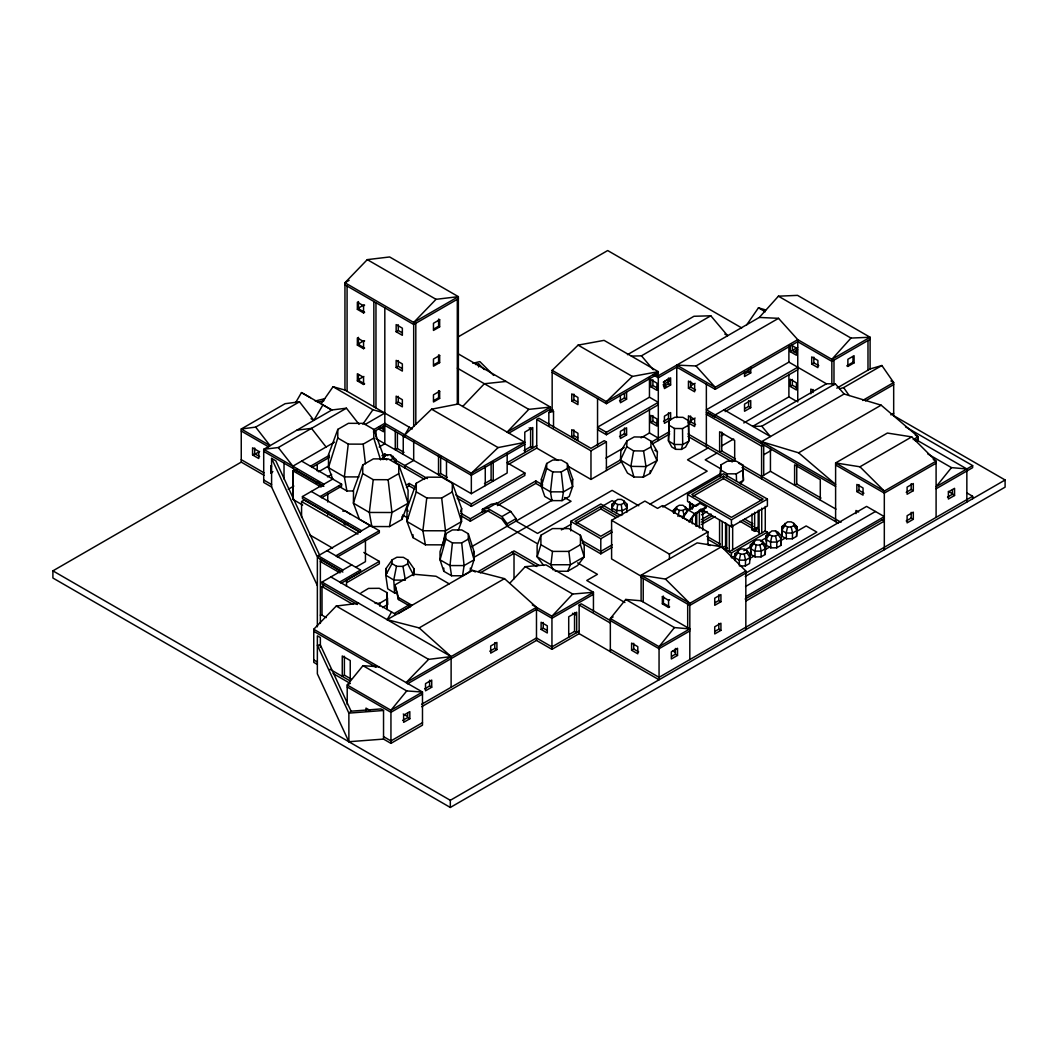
<?xml version="1.0" encoding="UTF-8"?>
<svg xmlns="http://www.w3.org/2000/svg" width="1058" height="1058" viewBox="0 0 1058 1058"><rect width="100%" height="100%" fill="white"/><g stroke="black" fill="none" stroke-linecap="round" stroke-linejoin="round"><path stroke-width="1.5" d="M384.821 307.825L384.821 443.752L379.227 446.979M508.514 464.396L536.723 448.103L536.723 419.497L538.853 418.267L590.972 448.354L604.263 440.67L606.393 441.9L606.393 470.519M543.733 565.514L537.133 556.786L540.903 544.725L540.903 535.269L552.488 528.59L568.86 528.59L580.432 535.269L584.201 545.531L584.201 556.786L577.615 565.514L567.683 571.241L555.212 571.241M540.903 535.269L537.133 545.531L537.133 556.786L550.927 564.747L570.421 564.747L584.201 556.786L580.432 544.725L580.432 535.269M443.778 571.267L440.035 559.814L440.049 551.668L445.828 533.735L452.414 529.926L461.724 529.939L468.297 533.735L474.09 551.681L474.077 559.827L470.334 571.28L462.544 575.777L451.554 575.764L443.778 571.267L443.778 568.093M468.297 533.735L468.297 539.117L474.077 559.827L464.092 565.58L449.994 565.567L440.035 559.814L445.815 539.104L445.828 533.735M470.334 571.28L470.334 568.106M541.392 479.049L541.339 486.535L544.791 496.48L551.919 500.619L562.023 500.632L569.204 496.519L572.643 486.587L572.682 479.115L567.352 463.536L561.322 460.032L552.765 460.018L546.695 463.497L541.392 479.049L542.251 481.945M567.352 463.536L567.326 468.482L572.643 486.587L563.438 491.864L550.477 491.838L541.339 486.535L546.669 468.443L546.695 463.497M383.089 459.595L383.128 454.702L373.831 429.469L363.33 423.359L348.413 423.319L337.819 429.389L328.549 454.57L328.456 467.623L332.834 479.34M358.913 476.92L344.379 476.894L328.456 467.623L337.753 437.999L337.819 429.389M398.8 465.031L398.734 473.653L407.991 503.317L391.936 512.508L369.335 512.456L353.425 503.185L362.709 473.561L362.775 464.951L373.368 458.881L388.286 458.921L398.8 465.031L408.084 490.264L407.991 503.317L402 519.412L389.476 526.58L371.847 526.527L359.429 519.306L353.425 503.185L353.517 490.132L362.775 464.951M380.602 459.952L373.778 438.078L373.831 429.469M402 519.412L402.027 516.502M458.259 530.375L461.526 521.607L461.632 508.554L452.335 483.321L441.821 477.211L426.903 477.171L416.31 483.241L407.052 508.422L406.96 521.475L412.977 537.596L425.382 544.817L443.024 544.857M412.977 537.596L412.99 534.687M452.335 483.321L452.269 491.93L461.526 521.607L445.484 530.799L422.883 530.746L406.96 521.475L416.257 491.851L416.31 483.241M720.366 477.33L720.895 464.885L727.335 461.195L736.394 461.222L742.782 464.938L743.443 480.266L740.534 483.797M739.33 482.62L743.443 480.266L742.782 464.938M668.894 425.104L674.462 428.477L674.29 444.439L675.705 449.333L681.405 449.412L685.544 447.124L688.758 441.199L688.533 420.714L682.952 417.341L674.898 417.236L669.066 420.462L668.484 440.935L671.751 446.952L675.705 449.333M669.066 420.462L668.484 440.935L674.29 444.439L682.688 444.558L688.758 441.199L688.533 420.714M727.163 476.788L727.243 473.825L720.855 470.109M622.501 514.876L621.311 504.521L623.903 503.013L623.903 500.897L621.311 499.402L617.647 499.402L611.841 504.322L612.079 510.935M737.968 550.504L737.968 552.62L740.56 554.114L739.225 560.158L739.423 565.924L745.361 565.924L745.559 560.158L744.224 554.114L746.816 552.62L746.816 550.504L744.224 549.009L740.56 549.009L734.755 553.929L734.979 560.542M761.033 556.878L761.218 551.112L759.895 545.068L762.487 543.574L762.487 541.458L759.895 539.964L756.219 539.964L750.426 544.883L750.876 554.458L755.081 556.878L761.033 556.878L765.238 554.458L765.688 544.883L762.487 541.458M776.691 547.832L776.889 542.066L775.554 536.022L778.146 534.528L778.146 532.412L775.554 530.918L771.89 530.918L766.085 535.837L766.547 545.412L770.753 547.832L776.691 547.832L780.897 545.412L781.359 535.837L778.146 532.412M792.363 538.786L792.548 533.02L791.225 526.99L793.817 525.482L793.817 523.366L791.225 521.872L787.549 521.872L781.756 526.791L782.206 536.366L786.411 538.786L792.363 538.786L796.568 536.366L797.018 526.791L793.817 523.366M407.872 560.066L407.7 563.808L413.797 575.605L414.101 568.9L407.872 560.066L403.389 557.341L396.895 557.235L392.174 559.814L386.077 568.463L385.76 575.168L387.744 588.83L394.621 593.022L397.477 593.062M407.7 563.808L402.979 566.4L405.359 580.207L393.761 580.035L385.76 575.168L392.002 563.57L392.174 559.814M651.12 441.265L650.842 447.031L656.978 460.574L645.988 466.591L630.859 466.353L620.451 460.005L626.733 446.661L626.997 440.895L634.258 436.928L644.243 437.086L651.12 441.265L657.402 451.845L656.978 460.574L650.115 473.415L643.304 477.145L633.927 476.999L627.473 473.071L620.451 460.005L620.861 451.263L626.997 440.895M650.115 473.415L650.247 470.717M720.207 474.645L720.895 464.885M626.891 507.39L627.116 504.322L623.903 500.897M749.567 560.066L750.029 553.929L746.816 550.504M765.463 547.951L765.688 544.883L762.342 542.939M781.121 538.906L780.897 545.412M626.772 512.416L627.116 504.322M445.815 539.104L452.401 542.899L449.994 565.567L451.554 575.764M546.669 468.443L552.699 471.947L550.477 491.838L551.919 500.619M361.043 592.864L368.515 588.407L379.267 588.301L386.99 592.612L386.858 609.501M337.753 437.999L348.254 444.109L344.379 476.894L346.892 490.965L353.306 490.978M362.709 473.561L373.223 479.671L369.335 512.456L371.847 526.527M416.257 491.851L426.758 497.961L422.883 530.746L425.382 544.817M540.903 544.725L552.488 551.403L550.927 564.747L553.109 569.945M387.096 609.382L387.532 598.008M413.215 575.367L414.101 568.9M462.544 575.777L464.092 565.58L461.698 542.913L468.297 539.117M562.023 500.632L563.438 491.864L561.256 471.961L567.326 468.482M389.476 526.58L391.936 512.508L388.141 479.71L398.734 473.653M443.289 543.296L445.484 530.799L441.675 498.001L452.269 491.93M626.733 446.661L633.597 450.84L630.859 466.353L633.927 476.999M392.002 563.57L396.472 566.294L393.761 580.035L394.621 593.022M615.055 500.897L615.055 503.013L617.647 504.521L616.417 513.434M677.953 516.423L679.289 510.379L676.684 508.885L676.684 506.769L679.289 505.261L682.952 505.261L688.758 510.181M753.627 541.458L753.627 543.574L756.219 545.068L754.896 551.112L755.081 556.878M769.298 532.412L769.298 534.528L771.89 536.022L770.555 542.066L770.753 547.832M784.957 523.366L784.957 525.482L787.549 526.99L786.226 533.02L786.411 538.786M344.194 524.332L344.802 521.766M643.304 477.145L645.988 466.591L643.581 450.999L650.842 447.031M681.405 449.412L682.688 444.558L682.529 428.583L688.348 425.356M473.257 554.63L474.09 551.681M571.823 481.998L572.682 479.115M460.706 511.477L461.632 508.554M567.683 571.241L570.421 564.747L568.86 551.403L580.432 544.725M404.844 436.901L404.844 434.864L409.261 427.194M451.118 687.25L451.118 656.595L419.14 627.91L387.149 619.657L391.579 612M295.764 402.397L301.464 392.597L310.444 397.636M311.052 418.704L313.909 420.343L322.875 404.95L331.842 409.988L346.429 408.19L359.072 424.351M615.055 503.013L611.841 507.972L616.311 510.551L622.646 510.551L627.116 507.972L623.903 503.013M674.29 512.601L676.684 508.885M737.968 552.62L734.755 557.579L739.225 560.158L745.559 560.158L750.029 557.579L750.029 553.929M753.627 543.574L750.426 548.533L754.896 551.112L761.218 551.112L765.688 548.533L762.487 543.574M769.298 534.528L766.085 539.487L770.555 542.066L776.889 542.066L781.359 539.487L778.146 534.528M784.957 525.482L781.756 530.442L786.226 533.02L792.548 533.02L797.018 530.442L793.817 525.482M746.71 324.832L758.454 307.825L765.807 309.981M321.143 403.812L333.045 386.725L344.948 390.071L412.316 428.953M362.841 424.205L372.919 409.737L384.821 413.083L365.089 424.483M682.476 518.367L687.872 510.763L693.109 507.734M706.308 506.861L694.498 513.672L689.115 521.277L682.476 517.455L687.872 509.837L699.669 503.026L706.308 506.861L706.308 507.774L694.498 514.585L689.115 522.202M613.137 616.933L610.334 618.546L659.055 646.676L689.816 628.902L641.108 600.785L625.728 599.45L610.334 618.546L610.334 651.662M689.816 628.902L674.435 627.566L659.055 646.676L659.055 679.778L579.136 633.649L551.945 649.347L536.485 640.421L421.706 706.691M966.853 502.074L966.853 468.959L951.473 467.623L936.092 486.72L972.646 465.613L972.646 467.662L936.092 488.77M378.751 666.791L362.973 665.667L347.209 685.002L347.209 704.535M390.944 743.364L422.486 725.153L422.486 692.038L406.722 690.927L390.944 710.249L390.944 743.364L383.538 739.092L348.876 741.724L317.36 673.84L317.36 635.832L320.362 637.577L320.362 647.377M655.775 374.294L658.301 375.762L759.3 317.44L778.423 296.187L797.547 295.367L870.099 337.251L870.099 368.938L836.812 388.154M759.3 317.44L778.529 318.326L797.758 339.644L831.852 359.336L870.099 337.251L850.976 338.071L831.852 359.336L831.852 383.789M382.083 458.55L386.805 454.768L390.481 454.768L396.274 459.688L396.274 463.338L393.073 458.379L393.073 456.262M509.956 583.011L525.257 566.652L546.007 564.893L593.445 592.282L593.445 611.815M532.306 604.898L551.945 616.245L593.445 592.282L572.695 594.041L551.945 616.245L551.945 649.347M676.684 506.769L673.483 510.181L673.483 512.627M462.703 406.457L484.366 383.737L506.028 381.449M457.73 353.557L550.438 407.079L528.775 409.367L507.113 432.1L550.438 407.079L550.438 411.575L548.851 412.488L548.851 425.567M373.381 429.905L384.821 423.306L471.339 473.257L524.861 442.35L458.365 403.958L458.365 296.65L389.635 256.962L367.285 259.633L344.948 282.751L344.948 390.071M349.14 280.344L344.948 282.751L413.691 322.439L458.365 296.65L436.028 299.321L413.691 322.439L413.691 426.374M317.36 664.45L313.75 662.374L313.75 629.259L336.259 606.049L358.755 603.272M357.339 604.502L322.016 584.095L322.016 582.059L451.118 656.595L428.609 659.372L406.113 682.582L536.485 607.318L504.494 578.633L472.516 570.381L387.149 619.657M553.519 427.723L553.519 411.377L552.157 410.583L552.157 370.326L578.104 345.12L604.065 340.359L658.301 371.662L658.301 373.712L606.393 403.68L552.157 372.363M552.157 370.326L606.393 401.63L658.301 371.662L632.34 376.436L606.393 401.63L606.393 403.68M404.844 434.864L431.598 409.195L458.365 403.958M524.861 442.35L498.093 447.574L471.339 473.257L471.339 493.689L507.166 473.005L507.166 453.935M383.538 739.092L383.538 710.473L380.867 708.939L351.084 711.201L348.876 713.118L348.876 741.724M375.087 603.324L379.69 603.285L387.162 598.828L386.99 592.612M382.52 607.57L387.717 604.462L387.162 598.828M322.439 560.304L320.362 561.534L340.041 572.894M358.159 308.248L363.873 304.942M357.366 309.346L358.424 308.724L364.626 312.308L363.555 312.917L357.366 309.346L357.366 302.191L363.555 305.762L364.626 305.154M358.159 344.022L363.873 340.716M357.366 345.106L358.424 344.498L364.626 348.069L363.555 348.69L357.366 345.106L357.366 337.952L363.555 341.536L364.626 340.927M396.155 331.736L402.357 335.32L402.357 328.165L396.155 324.581L396.155 331.736L398.284 330.506L402 332.662M458.365 298.687L413.691 324.489L344.948 284.8M439.652 319.714L433.463 323.285L433.463 330.44L439.652 326.869L439.652 319.714L438.594 319.106L438.594 326.248L433.635 329.117M870.099 368.938L881.883 365.526L893.679 382.546L893.679 415.662L1005.1 479.988L1005.1 487.143L450.311 807.452L52.9 578.012L52.9 570.857L241.25 462.108L241.25 429.006L255.666 427.101L299.48 401.802L313.909 420.343M358.159 379.782L363.873 376.476M357.366 380.88L358.424 380.272L364.626 383.842L363.555 384.464L357.366 380.88L357.366 373.725L363.555 377.309L363.555 384.464M396.155 367.51L402.357 371.08L402.357 363.926L396.155 360.355L396.155 367.51L398.284 366.28L402 368.422M252.571 454.953L258.76 458.537L258.76 451.382L252.571 447.799L252.571 454.953L254.687 453.723L259.646 456.593M253.973 454.768L259.633 451.501M457.797 337.092L607.689 250.548L741.698 327.914M317.36 585.616L271.589 486.997L263.707 482.448L263.707 449.333L278.294 447.534L346.429 408.19M439.652 355.488L433.463 359.059L433.463 366.213L439.652 362.643L439.652 355.488L438.594 354.866L438.594 362.021L433.635 364.891M271.589 466.155L270.769 465.679L270.769 472.82L272.885 471.604M396.155 403.283L402.357 406.854L402.357 399.699L396.155 396.128L396.155 403.283L398.284 402.053L402 404.196M278.294 447.534L292.881 466.168L292.788 468.258L292.788 466.221L334.473 442.151M302.694 505.05L292.788 499.336L292.788 470.717L294.508 469.726L322.783 486.045M439.652 391.248L433.463 394.832L433.463 401.987L439.652 398.403L439.652 391.248L438.594 390.64L438.594 397.795L433.635 400.651M310.497 466.221L329.078 455.495M311.925 467.438L329.078 457.532M373.381 431.955L384.821 425.356L471.339 475.293L524.861 444.386M288.226 489.299L293.846 486.058M318.59 471.775L328.02 466.327M316.474 483.202L319.225 481.615M327.477 476.854L331.67 474.434M360.223 531.962L302.443 498.609L302.443 496.559L332.754 479.062M301.57 517.468L301.57 501.571L304.135 500.077L359.799 532.214M381.964 455.614L384.821 453.961L387.678 455.614M404.037 452.388L397.398 448.552L395.269 449.782L395.269 430.91M320.151 496.559L341.602 484.18L341.602 486.217L321.579 497.776M390.481 459.873L393.073 458.379M627.46 354.681L693.969 316.276L710.804 315.787L727.64 335.717L724.836 334.103M406.417 485.053L409.195 483.44L414.842 486.706M406.417 487.5L409.195 485.9L414.842 489.153M631.361 356.11L641.465 355.819L710.804 315.787M508.501 433.33L550.438 409.129M447.296 477.356L440.657 473.521L438.528 474.751L438.528 455.879M571.756 401.048L577.946 404.632L577.946 397.477L571.756 393.893L571.756 401.048L573.872 399.831L577.589 401.974M342.858 572.061L318.207 557.844L318.207 555.794L370.472 525.614M335.915 555.794L379.333 530.732L379.333 532.769L337.317 557.024M523.988 450.563L530.627 446.727L532.756 447.944L532.756 427.511L524.794 432.114L524.794 452.546M536.723 445.656L507.113 462.756L524.861 473.005L524.861 475.465L471.339 506.372L457.188 498.199M619.512 400.81L624.471 397.94L626.587 399.17L626.587 392.015M626.587 399.17L620.398 402.754L620.398 395.599M650.776 386.739L656.965 390.323L656.965 383.168L650.776 379.584L650.776 386.739L652.905 385.522L656.952 387.85M484.471 483.651L491.11 479.829L493.226 481.046L493.226 462.187M663.3 382.163L669.621 378.513M571.756 436.822L577.946 440.392L577.946 433.251L571.756 429.667L571.756 436.822L573.872 435.592L577.589 437.748M663.3 384.609L669.621 380.959M676.75 417.659L676.75 365.103L695.979 365.975L778.529 318.326M322.016 582.059L351.706 564.906M663.538 386.633L668.497 383.763L670.627 384.993L670.627 377.838L664.424 381.409L664.424 388.564L670.627 384.993M649.453 397.213L597.545 427.181L606.393 432.299L658.301 402.331L649.453 397.213L649.453 377.6M326.248 617.621L322.016 615.174L322.016 586.555L324.145 585.325M355.726 567.247L365.446 561.639L365.446 540.374M455.773 494.932L471.339 503.912L524.861 473.005M339.711 582.059L360.553 570.024L360.553 572.061L341.099 583.302M347.117 579.982L379.333 561.388L379.333 563.835L347.117 582.442M597.545 429.641L606.393 434.745L658.301 404.778M690.993 385.707L695.132 383.313M688.454 388.207L694.656 391.791L694.656 384.636L688.454 381.052L688.454 388.207L690.583 386.99L695.542 389.847M537.411 543.719L507.113 526.223L501.876 519.028L487.632 510.802L482.329 511.834L482.329 509.374L491.176 504.269L496.48 503.251L510.723 511.464L516.039 518.618L516.039 521.078L537.557 533.417L612.119 490.37L638.794 505.777M482.329 509.374L487.632 508.356L496.48 503.251M460.772 513.223L470.347 518.751L484.855 510.366M495.356 504.309L535.811 480.94L542.728 484.934M536.723 419.497L590.972 450.814L606.393 441.9M460.772 515.669L470.347 521.197L488.849 510.511M497.392 505.579L535.811 483.4L542.728 487.381M619.512 436.57L624.471 433.714L626.587 434.944L626.587 427.789L620.398 431.36L620.398 438.515L626.587 434.944M650.776 422.512L656.965 426.083L656.965 418.942L650.776 415.358L650.776 422.512L652.905 421.282L656.952 423.623M653.236 374.876L658.301 377.799L676.75 367.139L715.208 389.344L797.758 341.694L831.852 361.373L870.099 339.301M744.885 373.844L748.601 371.702L750.73 372.932L750.73 367.205M663.538 421.375L668.497 418.518L670.627 419.735L670.627 412.58L664.424 416.164L664.424 423.319L670.627 419.735M487.632 508.356L501.876 516.582L510.723 511.464M750.73 372.932L744.528 376.503L744.528 372.218M605.956 458.101L624.194 447.56M641.029 437.853L649.453 432.986L658.301 438.091M791.463 345.212L796.423 348.082L796.423 355.237L790.233 351.653L797.626 347.302M793.831 351.944L797.626 349.748M410.649 606.578L398.416 599.516L394.965 584.876L413.44 574.203L436.028 576.266L449.174 583.857M507.192 526.183L507.192 523.736L516.039 518.618M966.853 468.959L918.146 440.842L918.146 436.742L881.142 405.161L844.125 394.012L835.278 383.789L826.43 383.789L788.898 362.127L706.36 409.79L835.608 484.405L798.592 452.824L761.588 441.675L761.588 443.712M606.393 468.059L620.424 459.966M651.278 442.151L669.661 431.545M471.656 546.695L552.329 500.13M690.993 420.449L695.132 418.055M688.454 422.962L694.656 426.533L694.656 419.378L688.454 415.807L688.454 422.962L690.583 421.732L695.542 424.589M568.133 466.234L590.972 479.419L621.826 461.605M652.693 443.791L669.661 433.992M797.758 367.245L715.208 414.895L715.208 417.355L706.36 412.236M725.166 411.602L797.758 369.692M474.949 556.786L571.069 501.294L564.575 497.551M811.711 364.058L817.9 367.629L817.9 360.474L811.711 356.903L811.711 364.058L813.827 362.828L818.786 365.684M744.885 408.6L748.601 406.444L750.73 407.674L750.73 400.519L744.528 404.103L744.528 411.258L750.73 407.674M394.965 613.085L409.181 604.872M790.233 386.408L796.423 389.979L796.423 382.824L790.233 379.253L790.233 386.408L792.349 385.178L797.309 388.035M398.178 613.68L410.411 606.618M478.137 571.624L514.016 550.914L539.051 565.369M480.266 572.854L514.016 553.374L514.016 578.805M570.738 530.878L570.738 521.369L600.799 504.018L620.834 515.59M721.186 435.975L724.003 434.349M743.761 422.949L788.898 396.882L796.489 401.26M618.454 516.674L600.799 506.478L574.983 521.369L600.799 536.274L611.669 530.005M561.375 529.886L571.241 524.186M602.253 506.293L612.119 500.593L614.923 502.206M854.084 362.854L853.013 362.246L846.823 365.817L847.881 366.438L854.084 362.854L854.084 355.7L847.881 359.284L847.881 366.438M576.346 523.049L600.799 508.924L615.743 517.547M708.053 447.957L687.528 459.82L707.167 471.154L650.141 504.084M826.43 383.789L752.741 426.348L761.786 426.229L835.278 383.789M721.424 446.053L733.67 438.977M716.901 453.075L705.223 459.82L720.67 468.734M735.429 458.868L721.754 450.973L719.625 452.189L719.625 431.757L734.675 440.445L734.675 460.878L688.031 433.952M419.14 627.91L504.494 578.633M641.214 576.279L611.603 558.941L611.603 520.311L644.904 501.082L657.573 508.395L662.414 505.605L707.961 531.909L707.961 544.777M351.031 678.985L344.392 675.149L342.263 676.379L342.263 655.947L350.238 660.536L350.238 680.982L329.951 669.264M839.589 388.775L843.649 387.598L881.883 365.526M761.588 441.675L844.125 394.012M349.947 683.415L347.209 685.002L390.944 710.249L422.486 692.038L313.75 629.259M570.738 521.369L600.799 538.734L612.251 532.121M835.608 486.442L708.49 413.056L706.36 414.286L761.588 446.172L763.704 444.942L763.704 475.187M662.771 507.02L720.643 473.6M695.635 506.121L687.541 501.439L687.541 494.496L723.5 473.733L767.394 499.072L767.394 506.015L731.435 526.778L700.753 509.057M723.5 476.179L691.787 494.496L731.435 517.375L763.149 499.072L723.5 476.179L723.5 478.626L761.734 500.699M763.704 454.755L770.832 450.642M693.175 496.149L723.5 478.626M612.251 544.791L600.799 551.403L580.763 539.831M862.64 400.466L893.679 382.546L890.902 380.946M675.718 508.898L673.483 510.181L673.708 513.262M865.457 400.889L893.679 384.596M582.191 543.111L600.799 553.85L612.251 547.25M679.289 510.379L682.952 510.379L685.544 508.885L685.544 506.769M695.728 506.213L698.359 504.706M798.592 452.824L881.142 405.161M761.588 476.417L770.436 471.313L835.926 509.123M701.692 512.032L704.496 510.406M407.515 683.812L536.485 609.355L551.945 618.282L593.445 594.318M701.507 514.81L707.167 511.543M701.375 519.61L711.055 514.029M701.335 522.097L712.404 515.696M890.849 414.842L893.679 413.215M701.335 524.543L715.168 516.555M424.628 688.851L429.588 685.994L431.717 687.224L431.717 680.069L425.514 683.64L425.514 690.795L431.717 687.224M489.814 651.225L494.774 648.356L496.903 649.586L496.903 642.431L490.7 646.002L490.7 653.156L496.903 649.586M422.486 694.088L390.944 712.298L347.209 687.039M579.136 633.649L579.136 605.031L581.265 603.801L659.055 648.713L689.816 630.952M669.423 558.981L669.423 554.154L707.961 531.909M541.114 629.404L547.303 632.988L547.303 625.833L541.114 622.249L541.114 629.404L543.243 628.174L546.96 630.33M687.541 494.496L731.435 519.835L767.394 499.072M820.982 498.04L796.74 484.035L794.611 485.265L794.611 464.832L820.281 479.644L820.281 500.09M421.587 704.311L536.485 637.974L551.945 646.901L579.136 631.19M402.741 720.405L407.687 717.549L409.816 718.779L409.816 711.624L403.614 715.195L403.614 722.35L409.816 718.779M569.244 634.456L574.547 631.388L576.676 632.618L576.676 612.185L568.715 616.774L568.715 637.22M641.108 600.785L641.108 575.235L665.456 579.07L721.49 546.735L745.837 571.016L745.837 629.669M835.608 521.607L835.608 462.941L859.956 466.79L911.731 436.888L936.092 461.169L936.092 517.388M752 513.937L752 529.833L753.415 529.013L739.965 521.25M759.38 532.465L756.06 530.547L756.06 528.087L758.189 526.871L758.189 510.564M422.486 722.693L390.944 740.917L383.538 736.646M913.226 439.586L918.146 436.742L915.342 435.129M752 529.833L754.645 531.367L756.06 530.547M918.146 438.792L915.064 440.564L918.146 440.842M767.394 535.454L767.394 532.174L765.265 530.957L729.306 551.721L729.306 525.548M707.471 539.104L731.435 552.937L767.394 532.174M753.772 542.939L750.426 544.883L750.651 547.951M783.991 525.495L781.756 526.791L782.206 536.366M662.361 596.699L663.419 596.09L663.419 603.245L669.621 606.829L668.563 607.437L662.361 603.854L662.361 596.699L668.563 600.283L669.621 599.674M734.199 556.257L731.435 557.844L731.435 552.937M743.88 550.663L750.796 546.669M760.477 541.074L766.018 537.887M662.361 603.854L663.419 603.245M856.861 491.573L863.05 495.144L863.05 487.989L856.861 484.419L856.861 491.573L858.99 490.343L863.936 493.2M749.381 558.73L753.64 556.27M765 549.724L770.674 546.444M780.606 540.704L784.864 538.244M796.224 531.685L806.17 525.945L816.842 532.108L689.816 605.401L641.108 577.284M745.361 565.924L749.567 563.491L750.029 557.579L746.816 552.62M745.837 571.016L689.816 603.351L641.108 575.235L697.129 542.886L721.49 546.735M936.092 463.219L884.316 493.107L835.608 464.991M745.268 576.451L866.608 506.398L884.316 516.621L745.837 596.567M631.6 650.234L637.789 653.818L637.789 646.663L631.6 643.079L631.6 650.234L633.716 649.017L638.675 651.873M715.089 602.663L718.805 600.521L720.921 601.751L720.921 594.596L714.732 598.167L714.732 605.321L720.921 601.751M906.217 492.314L911.176 489.457L913.305 490.687L913.305 483.532L907.103 487.103L907.103 494.258L913.305 490.687M745.559 586.502L875.469 511.503M745.149 599.013L884.316 518.658M745.837 601.063L884.316 521.118L882.187 519.888M671.685 656.344L675.401 654.188L677.53 655.418L677.53 648.263L671.341 651.847L671.341 658.989L677.53 655.418M715.089 631.282L718.805 629.14L720.921 630.37L720.921 623.215L714.732 626.786L714.732 633.94L720.921 630.37M906.217 520.933L911.176 518.076L913.305 519.293L913.305 512.138L907.103 515.722L907.103 522.877L913.305 519.293M947.492 497.101L952.451 494.245L954.567 495.475L954.567 488.32L948.378 491.891L948.378 499.045L954.567 495.475M972.646 498.728L972.646 496.281L659.055 677.332L610.334 649.202M52.9 570.857L450.311 800.298L1005.1 479.988M292.788 499.336L292.881 470.665M348.254 444.109L363.185 444.148L373.778 438.078M727.243 473.825L736.315 473.852L742.742 470.162M345.252 524.913L347.989 523.498M315.205 400.995L324.74 398.707M472.807 363.304L479.869 361.611L493.65 375.405M317.519 402.318L323.893 400.784M475.492 364.534L478.573 363.793L484.313 369.533M550.186 410.292L553.003 409.618M548.851 412.488L553.519 411.377M299.48 401.802L285.065 403.706L241.25 429.006L270.081 445.656L255.666 427.101M296.914 430.156L311.502 428.358L326.089 446.992M383.538 710.473L348.876 713.118L317.36 645.221L320.362 644.996L351.084 711.201M617.647 504.521L621.311 504.521M679.54 516.423L684.275 516.423L682.952 510.379M787.549 526.99L791.225 526.99M771.89 536.022L775.554 536.022M452.401 542.899L461.698 542.913M756.219 545.068L759.895 545.068M552.488 551.403L568.86 551.403M740.56 554.114L744.224 554.114M320.362 615.174L322.016 615.174M552.699 471.947L561.256 471.961M373.223 479.671L388.141 479.71M426.758 497.961L441.675 498.001M674.462 428.477L682.529 428.583M396.472 566.294L402.979 566.4M633.597 450.84L643.581 450.999M342.752 511.12L345.781 511.212L350.846 514.479M911.731 436.888L887.384 433.053L835.608 462.941L884.316 491.071L936.092 461.169L933.301 459.569M778.423 296.187L850.976 338.071M758.454 307.825L765.291 311.766M797.309 353.293L792.349 350.423L792.349 346.138M905.503 426.85L972.646 465.613M927.813 453.961L951.473 467.623M813.483 390.627L810.825 389.093L810.825 393.814M966.933 492.975L972.646 496.281M948.378 491.401L952.65 493.874M676.75 365.103L715.208 387.307L797.758 339.644L797.758 401.987M724.056 409.79L770.436 436.557L761.786 426.229M663.3 385.086L665.826 386.54M578.104 345.12L632.34 376.436M858.633 512.006L855.975 510.472L855.975 513.619M738.92 463.338L841.031 522.295M688.031 436.412L732.268 461.936M742.042 467.583L838.425 523.234M367.285 259.633L436.028 299.321M793.672 524.861L797.018 526.791L796.568 536.366M438.594 326.248L439.652 326.869M744.779 519.121L752.846 523.776M742.65 520.351L753.415 526.553M756.06 528.087L759.38 530.005M457.373 368.144L528.775 409.367M438.594 362.021L439.652 362.643M686.51 508.898L694.498 513.672M529.132 427.895L531.976 429.535M706.903 536.327L720.353 544.09M727.666 548.322L724.346 546.404L722.23 547.634L722.23 521.462M707.366 543.957L710.196 545.584M536.723 448.103L558.135 460.468M438.594 397.795L439.652 398.403M431.598 409.195L498.093 447.574M333.045 386.725L372.919 409.737M379.425 426.929L383.141 429.085M378.539 428.874L383.499 431.743L383.499 426.017M301.464 392.597L331.842 409.988L263.707 449.333L323.893 484.18M375.974 438.634L471.339 493.689M577.615 562.896L597.426 574.335L586.767 580.485L624.908 602.505M396.261 460.574L427.472 478.586M396.261 463.02L424.642 479.406M386.805 459.873L384.213 458.379L384.213 456.262M625.728 599.45L674.435 627.566M511.887 552.144L536.763 566.506M672.597 650.855L675.401 652.469M525.257 566.652L572.695 594.041M579.136 605.031L610.334 623.043M402.556 514.981L408.19 518.248M572.471 613.283L575.261 614.896M301.649 461.103L341.602 484.18M241.25 431.042L268.706 446.899M472.516 570.381L475.293 571.981M263.707 451.369L323.893 486.217M271.589 486.997L271.589 458.379L275.847 460.838L319.675 555.265M292.788 470.717L321.077 487.037M311.303 491.454L379.333 530.732M270.769 472.82L271.589 473.31M241.25 459.661L264.077 472.847M302.443 496.559L361.624 530.732M241.25 462.108L264.077 475.293M301.57 501.571L357.921 534.105M263.707 479.988L271.589 484.551M363.833 552.435L379.333 561.388M310.02 535.07L332.556 548.084M327.067 550.689L360.553 570.024M394.965 584.876L398.416 597.479L411.998 605.321M318.207 555.794L342.858 570.024M330.863 576.941L395.996 614.553M322.016 586.555L352.869 604.369M336.259 606.049L428.609 659.372M313.75 631.295L375.921 667.201M362.973 665.667L406.722 690.927M313.75 659.914L317.36 662.004M333.177 673.589L350.277 683.455M403.23 714.031L407.317 716.398M369.692 710.249L365.975 708.106L365.975 710.963M338.613 486.151L346.892 490.965M611.603 520.311L669.423 554.154M341.165 571.624L320.362 559.047L320.362 623.413M654.796 450.258L657.402 451.845M859.956 466.79L884.316 491.071L884.316 549.724M665.456 579.07L689.816 603.351L689.816 659.57M695.979 365.975L715.208 387.307L715.208 389.344M641.465 355.819L653.249 369.771M656.621 373.765L658.301 375.762L658.301 440.551M501.876 516.582L507.192 523.736M843.649 387.598L849.124 395.52M685.544 508.885L687.145 511.358M775.554 530.918L776.889 533.258M390.481 454.768L391.804 457.109M271.589 458.379L317.36 556.997L317.36 626.799M407.052 508.422L407.978 511.345M328.549 454.57L329.474 457.492M386.077 568.463L386.725 573.33M363.185 444.148L365.46 463.827M689.684 504.494L690.028 508.924M766.085 535.837L766.547 541.974M734.755 553.929L735.217 560.066M689.79 502.365L690.133 509.268M611.841 504.322L612.079 507.39M379.69 603.285L379.809 606.194M736.315 473.852L736.513 481.231M952.451 489.947L952.451 494.245M911.176 483.731L911.176 489.457M911.176 512.35L911.176 518.076M867.983 340.531L867.983 370.168M858.99 484.617L858.99 490.343M853.013 356.52L853.013 362.246M833.982 360.156L833.982 384.848M813.827 357.101L813.827 362.828M812.954 389.437L812.954 392.584M796.74 465.176L796.74 484.035M792.349 379.452L792.349 385.178M790.233 345.926L790.233 351.653M788.898 346.164L788.898 362.127M788.898 374.267L788.898 396.882M770.436 448.42L770.436 471.313M765.265 506.425L765.265 530.957M765.238 551.02L765.238 554.458M761.734 508.144L761.734 532.994M761.588 446.172L761.588 478.877M759.075 510.075L759.075 533.92M754.645 512.284L754.645 531.367M750.876 551.02L750.876 554.458M748.601 368.845L748.601 371.702M748.601 400.731L748.601 406.444M732.665 524.913L732.665 549.776M731.435 519.835L731.435 526.778M726.648 524.014L726.648 550.186M725.59 522.705L725.59 548.137M721.754 432.1L721.754 450.973M719.572 519.928L719.572 546.1M718.805 594.794L718.805 600.521M718.805 623.413L718.805 629.14M706.36 384.239L706.36 446.992M702.763 509.52L702.763 530.19M699.669 503.026L699.669 503.939M699.404 509.916L699.404 527.916M696.746 513.289L696.746 526.381M695.688 513.381L695.688 526.104M692.329 504.203L692.329 509.11M692.329 517.283L692.329 523.816M690.583 381.264L690.583 386.99M690.583 416.006L690.583 421.732M689.684 502.047L689.671 509.202M687.687 604.171L687.687 627.685M675.401 648.475L675.401 654.188M668.497 378.037L668.497 383.763M668.497 412.792L668.497 418.518M668.563 600.283L668.563 607.437M664.517 383.975L664.517 386.831M652.905 379.796L652.905 385.522M652.905 415.569L652.905 421.282M649.453 409.195L649.453 432.986M643.224 578.501L643.224 602.015M633.716 643.29L633.716 649.017M624.471 393.655L624.471 397.94M624.471 427.987L624.471 433.714M606.393 432.299L606.393 434.745M600.799 506.478L600.799 508.924M600.799 538.734L600.799 553.85M597.545 398.575L597.545 445.497M590.972 450.814L590.972 479.419M574.547 612.529L574.547 631.388M573.872 394.105L573.872 399.831M573.872 429.879L573.872 435.592M543.243 622.461L543.243 628.174M536.485 607.318L536.485 640.421M535.811 480.94L535.811 483.4M530.627 427.855L530.627 446.727M494.774 642.629L494.774 648.356M491.11 462.531L491.11 479.829M485.265 466.776L485.265 485.648M478.573 363.793L478.573 366.981M471.339 503.912L471.339 506.372M470.347 518.751L470.347 521.197M457.307 299.308L457.307 404.169M450.311 800.298L450.311 807.452M446.489 460.481L446.489 479.353M440.657 456.236L440.657 473.521M429.588 680.268L429.588 685.994M415.807 323.259L415.807 424.337M413.691 441.331L413.691 460.415L404.844 465.52L404.844 467.98M409.195 483.44L409.195 485.9M407.687 713.251L407.687 717.549M403.243 435.512L403.243 454.385M398.284 324.793L398.284 330.506M398.284 360.553L398.284 366.28M398.284 396.327L398.284 402.053M398.416 597.479L398.416 599.516M397.398 432.828L397.398 448.552M384.821 453.961L384.821 456.421M375.974 302.707L375.974 407.978M375.974 430.685L375.974 437.047M373.844 301.49L373.844 406.748M363.555 305.762L363.555 312.917M363.555 341.536L363.555 348.69M358.424 301.57L358.424 308.724M358.424 337.343L358.424 344.498M358.424 374.545L358.424 380.272M347.077 286.03L347.077 391.288M346.508 579.771L346.508 586.304M344.392 656.291L344.392 675.149M327.742 493.821L327.742 501.995M327.742 511.808L327.742 515.074M317.241 464.594L317.241 470.955M296.65 468.707L296.65 471.855M284.02 463.1L284.02 479.01M254.687 448.01L254.687 453.723"/></g></svg>
